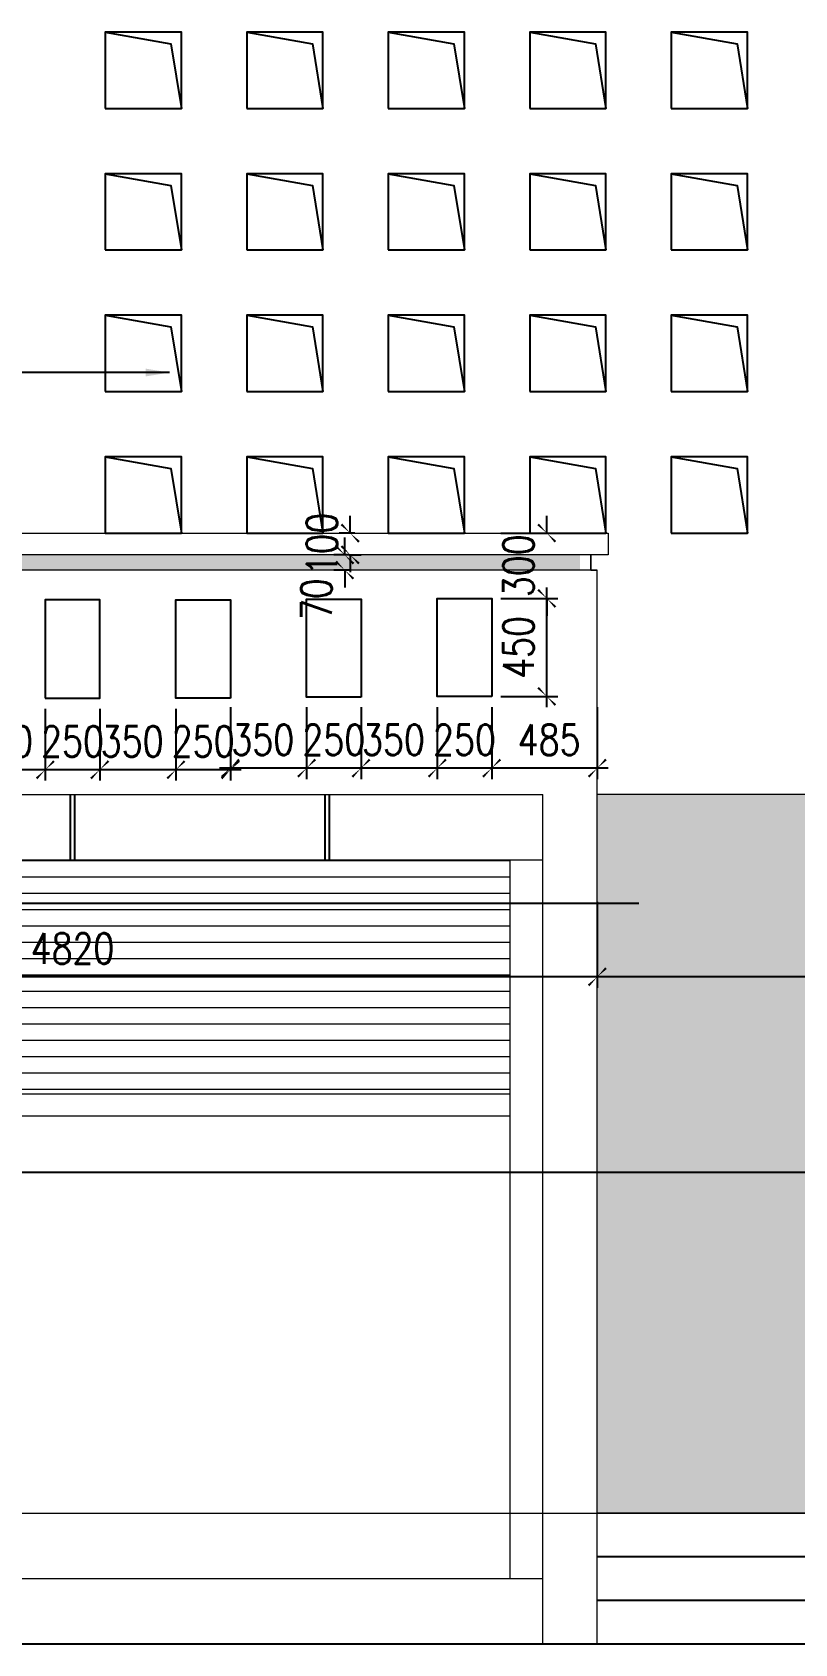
# Model space of a CAD drawing. Header units: millimetres. Extents: x -34806 to 662668, y 63228 to 99452.
# Drawn here: x 241022 to 244524, y 76492 to 83892 of the extents above; entities that cross this region are included whole.
import ezdxf

# ---------------------------------------------------------------- set-up
doc = ezdxf.new("R2010")
doc.units = ezdxf.units.MM
doc.header["$LTSCALE"] = 200
doc.header["$MEASUREMENT"] = 0
doc.header["$PDMODE"] = 3
doc.header["$PDSIZE"] = 50
doc.layers.get('DEFPOINTS').update_dxf_attribs({"linetype": 'CONTINUOUS'})
for name, color, linetype in [('COT', 2, 'CONTINUOUS'), ('DIM', 1, 'CONTINUOUS'), ('Manh', 8, 'CONTINUOUS'), ('TPTA-Text', 253, 'CONTINUOUS'), ('TPTA-Virtural', 253, 'CONTINUOUS')]:
    doc.layers.add(name, color=color, linetype=linetype)
for name, color, linetype, lineweight in [('hatch', 251, 'CONTINUOUS', 5), ('kt', 136, 'CONTINUOUS', 25), ('thay', 7, 'CONTINUOUS', 18)]:
    doc.layers.add(name, color=color, linetype=linetype, lineweight=lineweight)
doc.styles.add('RomanS', font='romans.shx', dxfattribs={"width": 0.8})
doc.dimstyles.new('D1', dxfattribs={"dimtxt": 140, "dimasz": 80, "dimexe": 50, "dimexo": 0, "dimgap": 60, "dimtad": 1, "dimdec": 0, "dimzin": 0, "dimdsep": 46, "dimtxsty": 'RomanS', "dimblk1": 'ARCHTICK', "dimblk2": 'ARCHTICK', "dimsah": 1, "dimcen": 100, "dimdle": 50, "dimclrt": 7, "dimadec": 0, "dimazin": 0, "dimtfac": 0.005, "dimtdec": 0, "dimtix": 1, "dimtofl": 0, "dimtmove": 2, "dimatfit": 3, "dimldrblk": 'ARCHTICK', "dimfxl": 1, "dimtvp": 0.8, "dimtolj": 1, "dimtzin": 0, "dimarcsym": 0})
doc.dimstyles.new('DIM-A3', dxfattribs={"dimscale": 0, "dimtxt": 160, "dimasz": 110, "dimexe": 110, "dimexo": 0, "dimgap": 110, "dimtad": 1, "dimdec": 0, "dimdsep": 46, "dimtxsty": 'RomanS', "dimblk1": 'ARCHTICK', "dimblk2": 'ARCHTICK', "dimsah": 1, "dimcen": 0.09, "dimdle": 110, "dimclrd": 256, "dimclre": 256, "dimclrt": 14, "dimadec": 0, "dimazin": 0, "dimtfac": 1, "dimtdec": 0, "dimtix": 1, "dimtmove": 2, "dimatfit": 3, "dimfxl": 110, "dimtolj": 1, "dimarcsym": 0})

# ---------------------------------------------------------------- blocks, each defined once
blk = doc.blocks.new('_ArchTick')
at = {"layer": 'DIM', "color": 150}
blk.add_lwpolyline([(0.5, 0.5, 0.133, 0, 0), (0, 0, 0, 0.133, 0), (-0.5, -0.5, 0.133, 0.133, 0)], format="xyseb", dxfattribs=at)
blk = doc.blocks.new('*D365')
at = {"layer": 'DEFPOINTS', "color": 0}
for p in [(243173.2, 81292.5), (243385, 81292.5), (243173.2, 80842.3)]:
    blk.add_point(p, dxfattribs=at)
at = {"layer": 'DIM', "color": 0, "lineweight": -2}
for p, q in [((243385, 80792.3), (243385, 81342.5)), ((243173.2, 81292.5), (243435, 81292.5)), ((243173.2, 80842.3), (243435, 80842.3))]:
    blk.add_line(p, q, dxfattribs=at)
at = {"layer": 'DIM', "color": 0, "lineweight": -2, "xscale": 80, "yscale": 80, "zscale": 80}
for p, rotation in [((243385, 81292.5), 90), ((243385, 80842.3), 270)]:
    blk.add_blockref('_ArchTick', p, dxfattribs=dict(at, rotation=rotation))
at = {"layer": 'DIM', "color": 7, "insert": (243255, 81067.4), "char_height": 140, "attachment_point": 5, "rotation": 90, "style": 'RomanS'}
blk.add_mtext('\\A1;450', dxfattribs=at)
blk = doc.blocks.new('*D366')
at = {"layer": 'DEFPOINTS', "color": 0}
for p in [(242881.8, 80792.3), (243131.8, 80792.3), (242881.8, 80513)]:
    blk.add_point(p, dxfattribs=at)
at = {"layer": 'DIM', "color": 0, "lineweight": -2}
for p, q in [((242881.8, 80792.3), (242881.8, 80463)), ((243131.8, 80792.3), (243131.8, 80463)), ((243181.8, 80513), (242831.8, 80513))]:
    blk.add_line(p, q, dxfattribs=at)
at = {"layer": 'DIM', "color": 0, "lineweight": -2, "xscale": 80, "yscale": 80, "zscale": 80, "rotation": 180}
blk.add_blockref('_ArchTick', (242881.8, 80513), dxfattribs=at)
at = {"layer": 'DIM', "color": 0, "lineweight": -2, "xscale": 80, "yscale": 80, "zscale": 80}
blk.add_blockref('_ArchTick', (243131.8, 80513), dxfattribs=at)
at = {"layer": 'DIM', "color": 7, "insert": (243006.8, 80643), "char_height": 140, "attachment_point": 5, "style": 'RomanS'}
blk.add_mtext('\\A1;250', dxfattribs=at)
blk = doc.blocks.new('*D367')
at = {"layer": 'DEFPOINTS', "color": 0}
for p in [(242531.8, 80793.1), (242881.8, 80792.3), (242531.8, 80513)]:
    blk.add_point(p, dxfattribs=at)
at = {"layer": 'DIM', "color": 0, "lineweight": -2}
for p, q in [((242531.8, 80793.1), (242531.8, 80463)), ((242881.8, 80792.3), (242881.8, 80463)), ((242931.8, 80513), (242481.8, 80513))]:
    blk.add_line(p, q, dxfattribs=at)
at = {"layer": 'DIM', "color": 0, "lineweight": -2, "xscale": 80, "yscale": 80, "zscale": 80, "rotation": 180}
blk.add_blockref('_ArchTick', (242531.8, 80513), dxfattribs=at)
at = {"layer": 'DIM', "color": 0, "lineweight": -2, "xscale": 80, "yscale": 80, "zscale": 80}
blk.add_blockref('_ArchTick', (242881.8, 80513), dxfattribs=at)
at = {"layer": 'DIM', "color": 7, "insert": (242680.7, 80643), "char_height": 140, "attachment_point": 5, "style": 'RomanS'}
blk.add_mtext('\\A1;350', dxfattribs=at)
blk = doc.blocks.new('*D368')
at = {"layer": 'DEFPOINTS', "color": 0}
for p in [(243173.2, 81592.3), (243385, 81592.3), (243173.2, 81292.5)]:
    blk.add_point(p, dxfattribs=at)
at = {"layer": 'DIM', "color": 0, "lineweight": -2}
for p, q in [((243385, 81592.3), (243385, 81672.3)), ((243173.2, 81592.3), (243435, 81592.3)), ((243173.2, 81292.5), (243435, 81292.5)), ((243385, 81292.5), (243385, 81212.5))]:
    blk.add_line(p, q, dxfattribs=at)
at = {"layer": 'DIM', "color": 0, "lineweight": -2, "xscale": 80, "yscale": 80, "zscale": 80}
for p, rotation in [((243385, 81592.3), 270), ((243385, 81292.5), 90)]:
    blk.add_blockref('_ArchTick', p, dxfattribs=dict(at, rotation=rotation))
at = {"layer": 'DIM', "color": 7, "insert": (243255, 81442.4), "char_height": 140, "attachment_point": 5, "rotation": 90, "style": 'RomanS'}
blk.add_mtext('\\A1;300', dxfattribs=at)
blk = doc.blocks.new('*D369')
at = {"layer": 'DEFPOINTS', "color": 0}
for p in [(242502.7, 81592.3), (242477.7, 81492.3), (242482, 81492.3)]:
    blk.add_point(p, dxfattribs=at)
at = {"layer": 'DIM', "color": 0, "lineweight": -2}
for p, q in [((242482, 81592.3), (242482, 81672.3)), ((242502.7, 81592.3), (242432, 81592.3)), ((242477.7, 81492.3), (242532, 81492.3)), ((242482, 81492.3), (242482, 81412.3))]:
    blk.add_line(p, q, dxfattribs=at)
at = {"layer": 'DIM', "color": 0, "lineweight": -2, "xscale": 80, "yscale": 80, "zscale": 80}
for p, rotation in [((242482, 81592.3), 270), ((242482, 81492.3), 90)]:
    blk.add_blockref('_ArchTick', p, dxfattribs=dict(at, rotation=rotation))
at = {"layer": 'DIM', "color": 7, "insert": (242352, 81542.3), "char_height": 140, "attachment_point": 5, "rotation": 90, "style": 'RomanS'}
blk.add_mtext('\\A1;100', dxfattribs=at)
blk = doc.blocks.new('*D370')
at = {"layer": 'DEFPOINTS', "color": 0}
for p in [(242477.7, 81492.3), (242457, 81422.3), (242477.7, 81422.3)]:
    blk.add_point(p, dxfattribs=at)
at = {"layer": 'DIM', "color": 0, "lineweight": -2}
for p, q in [((242457, 81492.3), (242457, 81572.3)), ((242477.7, 81492.3), (242407, 81492.3)), ((242477.7, 81422.3), (242407, 81422.3)), ((242457, 81422.3), (242457, 81342.3))]:
    blk.add_line(p, q, dxfattribs=at)
at = {"layer": 'DIM', "color": 0, "lineweight": -2, "xscale": 80, "yscale": 80, "zscale": 80}
for p, rotation in [((242457, 81492.3), 270), ((242457, 81422.3), 90)]:
    blk.add_blockref('_ArchTick', p, dxfattribs=dict(at, rotation=rotation))
at = {"layer": 'DIM', "color": 7, "insert": (242327, 81288.9), "char_height": 140, "attachment_point": 5, "rotation": 90, "style": 'RomanS'}
blk.add_mtext('\\A1;70', dxfattribs=at)
blk = doc.blocks.new('*D371')
at = {"layer": 'DEFPOINTS', "color": 0}
for p in [(242281.8, 80792.3), (242531.8, 80792.3), (242281.8, 80513)]:
    blk.add_point(p, dxfattribs=at)
at = {"layer": 'DIM', "color": 0, "lineweight": -2}
for p, q in [((242281.8, 80792.3), (242281.8, 80463)), ((242531.8, 80792.3), (242531.8, 80463)), ((242581.8, 80513), (242231.8, 80513))]:
    blk.add_line(p, q, dxfattribs=at)
at = {"layer": 'DIM', "color": 0, "lineweight": -2, "xscale": 80, "yscale": 80, "zscale": 80, "rotation": 180}
blk.add_blockref('_ArchTick', (242281.8, 80513), dxfattribs=at)
at = {"layer": 'DIM', "color": 0, "lineweight": -2, "xscale": 80, "yscale": 80, "zscale": 80}
blk.add_blockref('_ArchTick', (242531.8, 80513), dxfattribs=at)
at = {"layer": 'DIM', "color": 7, "insert": (242406.8, 80643), "char_height": 140, "attachment_point": 5, "style": 'RomanS'}
blk.add_mtext('\\A1;250', dxfattribs=at)
blk = doc.blocks.new('*D372')
at = {"layer": 'DEFPOINTS', "color": 0}
for p in [(241931.8, 80793.1), (242281.8, 80792.3), (241931.8, 80513)]:
    blk.add_point(p, dxfattribs=at)
at = {"layer": 'DIM', "color": 0, "lineweight": -2}
for p, q in [((241931.8, 80793.1), (241931.8, 80463)), ((242281.8, 80792.3), (242281.8, 80463)), ((242331.8, 80513), (241881.8, 80513))]:
    blk.add_line(p, q, dxfattribs=at)
at = {"layer": 'DIM', "color": 0, "lineweight": -2, "xscale": 80, "yscale": 80, "zscale": 80, "rotation": 180}
blk.add_blockref('_ArchTick', (241931.8, 80513), dxfattribs=at)
at = {"layer": 'DIM', "color": 0, "lineweight": -2, "xscale": 80, "yscale": 80, "zscale": 80}
blk.add_blockref('_ArchTick', (242281.8, 80513), dxfattribs=at)
at = {"layer": 'DIM', "color": 7, "insert": (242080.7, 80643), "char_height": 140, "attachment_point": 5, "style": 'RomanS'}
blk.add_mtext('\\A1;350', dxfattribs=at)
blk = doc.blocks.new('*D373')
at = {"layer": 'DEFPOINTS', "color": 0}
for p in [(241681.8, 80785), (241931.8, 80785), (241681.8, 80505.7)]:
    blk.add_point(p, dxfattribs=at)
at = {"layer": 'DIM', "color": 0, "lineweight": -2}
for p, q in [((241681.8, 80785), (241681.8, 80455.7)), ((241931.8, 80785), (241931.8, 80455.7)), ((241981.8, 80505.7), (241631.8, 80505.7))]:
    blk.add_line(p, q, dxfattribs=at)
at = {"layer": 'DIM', "color": 0, "lineweight": -2, "xscale": 80, "yscale": 80, "zscale": 80, "rotation": 180}
blk.add_blockref('_ArchTick', (241681.8, 80505.7), dxfattribs=at)
at = {"layer": 'DIM', "color": 0, "lineweight": -2, "xscale": 80, "yscale": 80, "zscale": 80}
blk.add_blockref('_ArchTick', (241931.8, 80505.7), dxfattribs=at)
at = {"layer": 'DIM', "color": 7, "insert": (241806.8, 80635.7), "char_height": 140, "attachment_point": 5, "style": 'RomanS'}
blk.add_mtext('\\A1;250', dxfattribs=at)
blk = doc.blocks.new('*D374')
at = {"layer": 'DEFPOINTS', "color": 0}
for p in [(241331.8, 80785.8), (241681.8, 80785), (241331.8, 80505.7)]:
    blk.add_point(p, dxfattribs=at)
at = {"layer": 'DIM', "color": 0, "lineweight": -2}
for p, q in [((241331.8, 80785.8), (241331.8, 80455.7)), ((241681.8, 80785), (241681.8, 80455.7)), ((241731.8, 80505.7), (241281.8, 80505.7))]:
    blk.add_line(p, q, dxfattribs=at)
at = {"layer": 'DIM', "color": 0, "lineweight": -2, "xscale": 80, "yscale": 80, "zscale": 80, "rotation": 180}
blk.add_blockref('_ArchTick', (241331.8, 80505.7), dxfattribs=at)
at = {"layer": 'DIM', "color": 0, "lineweight": -2, "xscale": 80, "yscale": 80, "zscale": 80}
blk.add_blockref('_ArchTick', (241681.8, 80505.7), dxfattribs=at)
at = {"layer": 'DIM', "color": 7, "insert": (241480.7, 80635.7), "char_height": 140, "attachment_point": 5, "style": 'RomanS'}
blk.add_mtext('\\A1;350', dxfattribs=at)
blk = doc.blocks.new('*D375')
at = {"layer": 'DEFPOINTS', "color": 0}
for p in [(241081.8, 80785), (241331.8, 80785), (241081.8, 80505.7)]:
    blk.add_point(p, dxfattribs=at)
at = {"layer": 'DIM', "color": 0, "lineweight": -2}
for p, q in [((241081.8, 80785), (241081.8, 80455.7)), ((241331.8, 80785), (241331.8, 80455.7)), ((241381.8, 80505.7), (241031.8, 80505.7))]:
    blk.add_line(p, q, dxfattribs=at)
at = {"layer": 'DIM', "color": 0, "lineweight": -2, "xscale": 80, "yscale": 80, "zscale": 80, "rotation": 180}
blk.add_blockref('_ArchTick', (241081.8, 80505.7), dxfattribs=at)
at = {"layer": 'DIM', "color": 0, "lineweight": -2, "xscale": 80, "yscale": 80, "zscale": 80}
blk.add_blockref('_ArchTick', (241331.8, 80505.7), dxfattribs=at)
at = {"layer": 'DIM', "color": 7, "insert": (241206.8, 80635.7), "char_height": 140, "attachment_point": 5, "style": 'RomanS'}
blk.add_mtext('\\A1;250', dxfattribs=at)
blk = doc.blocks.new('*D376')
at = {"layer": 'DEFPOINTS', "color": 0}
for p in [(240731.8, 80785.8), (241081.8, 80785), (240731.8, 80505.7)]:
    blk.add_point(p, dxfattribs=at)
at = {"layer": 'DIM', "color": 0, "lineweight": -2}
for p, q in [((240731.8, 80785.8), (240731.8, 80455.7)), ((241081.8, 80785), (241081.8, 80455.7)), ((241131.8, 80505.7), (240681.8, 80505.7))]:
    blk.add_line(p, q, dxfattribs=at)
at = {"layer": 'DIM', "color": 0, "lineweight": -2, "xscale": 80, "yscale": 80, "zscale": 80, "rotation": 180}
blk.add_blockref('_ArchTick', (240731.8, 80505.7), dxfattribs=at)
at = {"layer": 'DIM', "color": 0, "lineweight": -2, "xscale": 80, "yscale": 80, "zscale": 80}
blk.add_blockref('_ArchTick', (241081.8, 80505.7), dxfattribs=at)
at = {"layer": 'DIM', "color": 7, "insert": (240880.7, 80635.7), "char_height": 140, "attachment_point": 5, "style": 'RomanS'}
blk.add_mtext('\\A1;350', dxfattribs=at)
blk = doc.blocks.new('*D383')
at = {"layer": 'DEFPOINTS', "color": 0}
for p in [(243131.8, 80793.1), (243616.8, 80792.3), (243131.8, 80513)]:
    blk.add_point(p, dxfattribs=at)
at = {"layer": 'DIM', "color": 0, "lineweight": -2}
for p, q in [((243131.8, 80793.1), (243131.8, 80463)), ((243616.8, 80792.3), (243616.8, 80463)), ((243666.8, 80513), (243081.8, 80513))]:
    blk.add_line(p, q, dxfattribs=at)
at = {"layer": 'DIM', "color": 0, "lineweight": -2, "xscale": 80, "yscale": 80, "zscale": 80, "rotation": 180}
blk.add_blockref('_ArchTick', (243131.8, 80513), dxfattribs=at)
at = {"layer": 'DIM', "color": 0, "lineweight": -2, "xscale": 80, "yscale": 80, "zscale": 80}
blk.add_blockref('_ArchTick', (243616.8, 80513), dxfattribs=at)
at = {"layer": 'DIM', "color": 7, "insert": (243395.7, 80643), "char_height": 140, "attachment_point": 5, "style": 'RomanS'}
blk.add_mtext('\\A1;485', dxfattribs=at)
blk = doc.blocks.new('*D632')
at = {"layer": 'DEFPOINTS', "color": 0}
for p in [(243616.8, 79899.7), (246306.8, 79899.7), (243616.8, 79554.8)]:
    blk.add_point(p, dxfattribs=at)
at = {"layer": 'DIM', "color": 0, "lineweight": -2}
for p, q in [((243616.8, 79899.7), (243616.8, 79504.8)), ((246306.8, 79899.7), (246306.8, 79504.8)), ((246356.8, 79554.8), (243566.8, 79554.8))]:
    blk.add_line(p, q, dxfattribs=at)
at = {"layer": 'DIM', "color": 0, "lineweight": -2, "xscale": 80, "yscale": 80, "zscale": 80, "rotation": 180}
blk.add_blockref('_ArchTick', (243616.8, 79554.8), dxfattribs=at)
at = {"layer": 'DIM', "color": 0, "lineweight": -2, "xscale": 80, "yscale": 80, "zscale": 80}
blk.add_blockref('_ArchTick', (246306.8, 79554.8), dxfattribs=at)
at = {"layer": 'DIM', "color": 7, "insert": (244961.8, 79684.8), "char_height": 140, "attachment_point": 5, "style": 'RomanS'}
blk.add_mtext('\\A1;2690', dxfattribs=at)
blk = doc.blocks.new('*D633')
at = {"layer": 'DEFPOINTS', "color": 0}
for p in [(238796.8, 79702.2), (243616.8, 79702.2), (238796.8, 79554.8)]:
    blk.add_point(p, dxfattribs=at)
at = {"layer": 'DIM', "color": 0, "lineweight": -2}
for p, q in [((238796.8, 79702.2), (238796.8, 79504.8)), ((243616.8, 79702.2), (243616.8, 79504.8)), ((243666.8, 79554.8), (238746.8, 79554.8))]:
    blk.add_line(p, q, dxfattribs=at)
at = {"layer": 'DIM', "color": 0, "lineweight": -2, "xscale": 80, "yscale": 80, "zscale": 80, "rotation": 180}
blk.add_blockref('_ArchTick', (238796.8, 79554.8), dxfattribs=at)
at = {"layer": 'DIM', "color": 0, "lineweight": -2, "xscale": 80, "yscale": 80, "zscale": 80}
blk.add_blockref('_ArchTick', (243616.8, 79554.8), dxfattribs=at)
at = {"layer": 'DIM', "color": 7, "insert": (241206.8, 79684.8), "char_height": 140, "attachment_point": 5, "style": 'RomanS'}
blk.add_mtext('\\A1;4820', dxfattribs=at)

msp = doc.modelspace()

# ---------------------------------------------------------------- hatches: boundary and pattern name
at = {"layer": 'hatch'}
h = msp.add_hatch(dxfattribs=at)
h.set_pattern_fill('ANSI31', color=256, scale=600, angle=135, style=0)
h.set_pattern_definition([(180, (-43814.686, -281711.8), (-1e-14, -75), [])])
h.paths.add_polyline_path([(243216.8, 80092.3), (239806.8, 80092.3), (239806.8, 79017.7), (243216.8, 79017.7)])
h.paths.add_polyline_path([(239806.8, 80092.3), (239196.8, 80092.3), (239196.8, 79017.7), (239806.8, 79017.7)])
at = {"layer": 'kt'}
h = msp.add_hatch(dxfattribs=at)
h.set_pattern_fill('AR-SAND,_O', color=256, scale=80)
h.set_pattern_definition([(37.5, (0, -114049.68), (-5.03947, 154.1459), [0, -121.6, 0, -136, 0, -130]), (7.5, (0, -114049.68), (141.58214, 225.77169), [0, -65.6, 0, -109.6, 0, -42]), (327.5, (-98.4, -114049.68), (249.13135, 0.452724), [0, -40, 0, -144, 0, -188]), (317.5, (-98.4, -114049.68), (240.49013, 70.21405), [0, -20, 0, -94.4, 0, -108])])
h.paths.add_polyline_path([(253516.8, 80392.3), (251916.8, 80392.3), (251916.8, 77092.3), (252006.8, 77092.3), (252006.8, 77792.6), (252006.8, 79442.2), (252805, 79442.2), (252826.8, 79442.2), (252826.8, 77792.6), (252826.8, 77092.3), (253516.8, 77092.3)])
h.paths.add_polyline_path([(251916.8, 80392.3), (247416.8, 80392.3), (246306.8, 80392.3), (246306.8, 77092.3), (246396.8, 77092.3), (246396.8, 77792.6), (246396.8, 79892.4), (247345, 79892.4), (247366.8, 79892.4), (247366.8, 77792.6), (247366.8, 77092.3), (247616.8, 77092.3), (251916.8, 77092.3)])
h.paths.add_polyline_path([(251146.5, 79892.4), (251146.6, 77542.3), (248296.5, 77542.3), (248296.4, 79892.4)], flags=16)
h.paths.add_polyline_path([(251102.5, 79848.4), (251102.5, 79442.2), (250433.5, 79442.2), (250433.5, 79848.4)], flags=0)
h.paths.add_polyline_path([(251092.5, 79838.4), (251092.5, 79452.2), (250443.5, 79452.2), (250443.5, 79838.4)], flags=0)
h.paths.add_polyline_path([(250377.2, 79848.4), (250377.2, 79442.2), (249063.5, 79442.2), (249063.5, 79848.4)], flags=0)
h.paths.add_polyline_path([(250367.2, 79838.4), (250367.2, 79452.2), (249073.5, 79452.2), (249073.5, 79838.4)], flags=0)
h.paths.add_polyline_path([(251092.5, 79378.2), (251092.5, 77596.3), (250443.5, 77596.3), (250443.5, 79378.2)], flags=0)
h.paths.add_polyline_path([(251062.5, 79346.2), (251062.5, 78655.2), (251092.5, 78620.2), (251062.5, 78572.8), (251062.5, 77628.3), (250475.5, 77628.3), (250475.5, 79340.8), (250470.9, 79346.2)], flags=0)
h.paths.add_polyline_path([(251052.5, 79336.2), (251052.5, 77638.3), (250485.5, 77638.3), (250485.5, 79336.2)], flags=0)
h.paths.add_polyline_path([(250377.2, 79388.2), (250377.2, 77586.3), (249063.5, 77586.3), (249063.5, 79388.2)], flags=0)
h.paths.add_polyline_path([(250367.2, 79378.2), (250367.2, 77596.3), (249073.5, 77596.3), (249073.5, 79378.2)], flags=0)
h.paths.add_polyline_path([(250468.4, 78686.6), (250468.4, 78652.7, -0.282759), (250462.2, 78642.7), (250462.2, 78600.9, -1), (250452, 78600.9), (250452, 78642.7, -0.282759), (250445.8, 78652.7), (250445.8, 78680.7), (250445.8, 78686.6, -1)], flags=0)
h.paths.add_polyline_path([(250463, 78658.3, 0.198914), (250464, 78658.7, 5.027302)], flags=0)
h.paths.add_polyline_path([(250464.4, 78667), (250464.4, 78653.6, -0.765522), (250462.4, 78655.4), (250464.4, 78659.3), (250464.4, 78673.4, 1), (250449.9, 78673.4), (250449.9, 78659.3), (250451.9, 78655.4, -2.263183), (250449.9, 78656), (250449.9, 78667, -2.232444)], flags=0)
h.paths.add_polyline_path([(249009.5, 79848.4), (249009.5, 79442.2), (248340.4, 79442.2), (248340.4, 79848.4)], flags=0)
h.paths.add_polyline_path([(248999.5, 79838.4), (248999.5, 79452.2), (248350.4, 79452.2), (248350.4, 79838.4)], flags=0)
h.paths.add_polyline_path([(248999.5, 79378.2), (248999.5, 77592.7), (248997.2, 77596.3), (248350.4, 77596.3), (248350.4, 78616.6), (248348.2, 78620.2), (248350.4, 78622.8), (248350.4, 79378.2)], flags=0)
h.paths.add_polyline_path([(248967.5, 79346.2), (248967.5, 77628.3), (248380.4, 77628.3), (248380.4, 79346.2)], flags=0)
h.paths.add_polyline_path([(248957.5, 79336.2), (248957.5, 77638.3), (248390.4, 77638.3), (248390.4, 79336.2)], flags=0)
h.paths.add_polyline_path([(248994.9, 78686.6), (248994.9, 78680.7), (248994.9, 78652.7, -0.282759), (248988.7, 78642.7), (248988.7, 78600.9, -1), (248978.5, 78600.9), (248978.5, 78642.7, -0.282759), (248972.3, 78652.7), (248972.3, 78686.6, -1)], flags=0)
h.paths.add_polyline_path([(248990.8, 78667), (248990.8, 78653.6, -0.765522), (248988.8, 78655.4), (248990.8, 78659.3), (248990.8, 78673.4, 1), (248976.3, 78673.4), (248976.3, 78659.7, 0.11921), (248976.5, 78659), (248978.3, 78655.4, -2.263183), (248976.3, 78656), (248976.3, 78667, -2.232444)], flags=0)
h.paths.add_polyline_path([(246306.8, 80392.3), (243616.8, 80392.3), (243616.8, 77092.3), (244916.8, 77092.3), (244916.8, 77792.6), (244916.8, 79892.4), (245865, 79892.4), (245886.8, 79892.4), (245886.8, 77792.6), (245886.8, 77092.3), (246306.8, 77092.3)])
h.paths.add_polyline_path([(249489.2, 77467.6), (249953.9, 77467.6), (249953.9, 77257.6), (249489.2, 77257.6)], flags=24)
h.paths.add_polyline_path([(251236.3, 78485), (251236.3, 78949.7), (251446.3, 78949.7), (251446.3, 78485)], flags=24)
h.paths.add_polyline_path([(251236.3, 77138.3), (251236.3, 77496.3), (251446.3, 77496.3), (251446.3, 77138.3)], flags=24)
h.paths.add_polyline_path([(244729.5, 79789.8), (245194.1, 79789.8), (245194.1, 79579.8), (244729.5, 79579.8)], flags=24)
at = {"layer": 'Manh'}
h = msp.add_hatch(dxfattribs=at)
h.set_pattern_fill('DOTS,_O', color=256, scale=350)
h.set_pattern_definition([(0, (-50, -114049.677), (10.9375, 21.875), [0, -21.875])])
h.paths.add_polyline_path([(243536.8, 81492.3), (239756.8, 81492.3), (239756.8, 81422.3), (243536.8, 81422.3)])
h.paths.add_polyline_path([(239756.8, 81492.3), (238856.8, 81492.3), (238856.8, 81422.3), (239756.8, 81422.3)])
h.paths.add_polyline_path([(238856.8, 81492.3), (238776.8, 81492.3), (238776.8, 81422.3), (238856.8, 81422.3)])

# ---------------------------------------------------------------- linework, layer by layer
at = {"layer": 'COT'}
msp.add_line((233952.8, 76492.3), (260989.6, 76492.3), dxfattribs=at)
at = {"layer": 'DIM'}
for points in [[(241356.8, 83892.3), (241658.5, 83838.8), (241706.8, 83542.3)], [(242006.8, 83892.3), (242308.5, 83838.8), (242356.8, 83542.3)], [(242656.8, 83892.3), (242958.5, 83838.8), (243006.8, 83542.3)], [(243306.8, 83892.3), (243608.5, 83838.8), (243656.8, 83542.3)], [(243956.8, 83892.3), (244258.5, 83838.8), (244306.8, 83542.3)], [(241356.8, 83242.3), (241658.5, 83188.8), (241706.8, 82892.3)], [(242006.8, 83242.3), (242308.5, 83188.8), (242356.8, 82892.3)], [(242656.8, 83242.3), (242958.5, 83188.8), (243006.8, 82892.3)], [(243306.8, 83242.3), (243608.5, 83188.8), (243656.8, 82892.3)], [(243956.8, 83242.3), (244258.5, 83188.8), (244306.8, 82892.3)], [(241356.8, 82592.3), (241658.5, 82538.8), (241706.8, 82242.3)], [(242006.8, 82592.3), (242308.5, 82538.8), (242356.8, 82242.3)], [(242656.8, 82592.3), (242958.5, 82538.8), (243006.8, 82242.3)], [(243306.8, 82592.3), (243608.5, 82538.8), (243656.8, 82242.3)], [(243956.8, 82592.3), (244258.5, 82538.8), (244306.8, 82242.3)], [(241356.8, 81942.3), (241658.5, 81888.8), (241706.8, 81592.3)], [(242006.8, 81942.3), (242308.5, 81888.8), (242356.8, 81592.3)], [(242656.8, 81942.3), (242958.5, 81888.8), (243006.8, 81592.3)], [(243306.8, 81942.3), (243608.5, 81888.8), (243656.8, 81592.3)], [(243956.8, 81942.3), (244258.5, 81888.8), (244306.8, 81592.3)]]:
    msp.add_lwpolyline(points, dxfattribs=at)
at = {"layer": 'hatch'}
for p, q in [((239196.8, 79017.7), (243216.8, 79017.7)), ((239196.8, 78917.1), (243216.8, 78917.1)), ((233952.8, 77092.3), (260989.6, 77092.3))]:
    msp.add_line(p, q, dxfattribs=at)
at = {"layer": 'thay'}
for p, q in [((243666.8, 81492.3), (238796.8, 81492.3)), ((243586.8, 81422.3), (243586.8, 81492.3)), ((243616.8, 81422.3), (238796.8, 81422.3)), ((243616.8, 76492.3), (243616.8, 81422.3)), ((239046.8, 80392.3), (243366.8, 80392.3)), ((243366.8, 76492.3), (243366.8, 80392.3)), ((243616.8, 77092.3), (243616.8, 80432.3)), ((243616.8, 79752.3), (243616.8, 80392.3)), ((246306.8, 80392.3), (243616.8, 80392.3)), ((239196.8, 80092.3), (243216.8, 80092.3)), ((243216.8, 76792.3), (243216.8, 80092.3)), ((243216.8, 76792.3), (243216.8, 80092.3)), ((243216.8, 80092.3), (243366.8, 80092.3)), ((243616.8, 77092.3), (247616.8, 77092.3)), ((247616.8, 77092.3), (243616.8, 77092.3)), ((239046.8, 76792.3), (243366.8, 76792.3))]:
    msp.add_line(p, q, dxfattribs=at)
msp.add_lwpolyline([(238772.8, 81592.3), (243666.8, 81592.3), (243666.8, 81492.3), (238772.8, 81492.3)], close=True, dxfattribs=at)
msp.add_lwpolyline([(243616.8, 81492.3), (243586.8, 81492.3), (243586.8, 81422.3), (243616.8, 81422.3)], dxfattribs=at)
at = {"layer": 'TPTA-Virtural'}
for p, q in [((241196.8, 80092.3), (241196.8, 80392.3)), ((241216.8, 80092.3), (241216.8, 80392.3)), ((242366.8, 80092.3), (242366.8, 80392.3)), ((242386.8, 80092.3), (242386.8, 80392.3)), ((243616.8, 76892.3), (247616.8, 76892.3)), ((243616.8, 76692.3), (247616.8, 76692.3))]:
    msp.add_line(p, q, dxfattribs=at)
for points in [[(241356.8, 83542.3), (241706.8, 83542.3), (241706.8, 83892.3), (241356.8, 83892.3)], [(242006.8, 83542.3), (242356.8, 83542.3), (242356.8, 83892.3), (242006.8, 83892.3)], [(242656.8, 83542.3), (243006.8, 83542.3), (243006.8, 83892.3), (242656.8, 83892.3)], [(243306.8, 83542.3), (243656.8, 83542.3), (243656.8, 83892.3), (243306.8, 83892.3)], [(243956.8, 83542.3), (244306.8, 83542.3), (244306.8, 83892.3), (243956.8, 83892.3)], [(241356.8, 82892.3), (241706.8, 82892.3), (241706.8, 83242.3), (241356.8, 83242.3)], [(242006.8, 82892.3), (242356.8, 82892.3), (242356.8, 83242.3), (242006.8, 83242.3)], [(242656.8, 82892.3), (243006.8, 82892.3), (243006.8, 83242.3), (242656.8, 83242.3)], [(243306.8, 82892.3), (243656.8, 82892.3), (243656.8, 83242.3), (243306.8, 83242.3)], [(243956.8, 82892.3), (244306.8, 82892.3), (244306.8, 83242.3), (243956.8, 83242.3)], [(241356.8, 82242.3), (241706.8, 82242.3), (241706.8, 82592.3), (241356.8, 82592.3)], [(242006.8, 82242.3), (242356.8, 82242.3), (242356.8, 82592.3), (242006.8, 82592.3)], [(242656.8, 82242.3), (243006.8, 82242.3), (243006.8, 82592.3), (242656.8, 82592.3)], [(243306.8, 82242.3), (243656.8, 82242.3), (243656.8, 82592.3), (243306.8, 82592.3)], [(243956.8, 82242.3), (244306.8, 82242.3), (244306.8, 82592.3), (243956.8, 82592.3)], [(241356.8, 81592.3), (241706.8, 81592.3), (241706.8, 81942.3), (241356.8, 81942.3)], [(242006.8, 81592.3), (242356.8, 81592.3), (242356.8, 81942.3), (242006.8, 81942.3)], [(242656.8, 81592.3), (243006.8, 81592.3), (243006.8, 81942.3), (242656.8, 81942.3)], [(243306.8, 81592.3), (243656.8, 81592.3), (243656.8, 81942.3), (243306.8, 81942.3)], [(243956.8, 81592.3), (244306.8, 81592.3), (244306.8, 81942.3), (243956.8, 81942.3)], [(241081.8, 80835), (241331.8, 80835), (241331.8, 81285.3), (241081.8, 81285.3)], [(241931.8, 80835), (241681.8, 80835), (241681.8, 81285.3), (241931.8, 81285.3)], [(242531.8, 80838.6), (242281.8, 80838.6), (242281.8, 81288.9), (242531.8, 81288.9)], [(243131.8, 80842.3), (242881.8, 80842.3), (242881.8, 81292.5), (243131.8, 81292.5)]]:
    msp.add_lwpolyline(points, close=True, dxfattribs=at)

# ---------------------------------------------------------------- dimensions: what is measured, and where the dimension line sits
at = {"layer": 'DIM'}
for base, p1, p2, picture, middle in [((242482, 81492.3), (242502.7, 81592.3), (242477.7, 81492.3), '*D369', (242352, 81542.3)), ((243385, 81592.3), (243173.2, 81292.5), (243173.2, 81592.3), '*D368', (243255, 81442.4)), ((243385, 81292.5), (243173.2, 80842.3), (243173.2, 81292.5), '*D365', (243255, 81067.4))]:
    dim = msp.add_linear_dim(base=base, p1=p1, p2=p2, angle=90, dimstyle='D1', dxfattribs=at)
    dim.commit()
    dim.dimension.update_dxf_attribs({"geometry": picture, "text_midpoint": middle})
dim = msp.add_linear_dim(base=(242457, 81422.3), p1=(242477.7, 81492.3), p2=(242477.7, 81422.3), angle=90, dimstyle='D1', dxfattribs=at)
dim.commit()
dim.dimension.update_dxf_attribs({"geometry": '*D370', "text_midpoint": (242327, 81288.9), "dimtype": 128})
for base, p1, p2, picture, middle in [((240731.8, 80505.7), (241081.8, 80785), (240731.8, 80785.8), '*D376', (240880.7, 80635.7)), ((241081.8, 80505.7), (241331.8, 80785), (241081.8, 80785), '*D375', (241206.8, 80635.7)), ((241331.8, 80505.7), (241681.8, 80785), (241331.8, 80785.8), '*D374', (241480.7, 80635.7)), ((241681.8, 80505.7), (241931.8, 80785), (241681.8, 80785), '*D373', (241806.8, 80635.7)), ((241931.8, 80513), (242281.8, 80792.3), (241931.8, 80793.1), '*D372', (242080.7, 80643)), ((242281.8, 80513), (242531.8, 80792.3), (242281.8, 80792.3), '*D371', (242406.8, 80643)), ((242531.8, 80513), (242881.8, 80792.3), (242531.8, 80793.1), '*D367', (242680.7, 80643)), ((242881.8, 80513), (243131.8, 80792.3), (242881.8, 80792.3), '*D366', (243006.8, 80643)), ((243131.8, 80513), (243616.8, 80792.3), (243131.8, 80793.1), '*D383', (243395.7, 80643))]:
    dim = msp.add_linear_dim(base=base, p1=p1, p2=p2, dimstyle='D1', dxfattribs=at)
    dim.commit()
    dim.dimension.update_dxf_attribs({"geometry": picture, "text_midpoint": middle, "dimtype": 128})
for base, p1, p2, picture, middle in [((243616.8, 79554.8), (246306.8, 79899.7), (243616.8, 79899.7), '*D632', (244961.8, 79684.8)), ((238796.8, 79554.8), (243616.8, 79702.2), (238796.8, 79702.2), '*D633', (241206.8, 79684.8))]:
    dim = msp.add_linear_dim(base=base, p1=p1, p2=p2, dimstyle='D1', dxfattribs=at)
    dim.commit()
    dim.dimension.update_dxf_attribs({"geometry": picture, "text_midpoint": middle})

# ---------------------------------------------------------------- leaders
at = {"layer": 'TPTA-Text', "linetype": 'Continuous'}
for points in [[(241652.1, 82329.6), (233156.5, 82329.6)], [(243807, 79891.9), (233161.5, 79891.9)]]:
    msp.add_leader(points, dimstyle='DIM-A3', override={"dimscale": 1, "dimtad": 0}, dxfattribs=at)
at = {"layer": 'TPTA-Text'}
msp.add_leader([(244680.8, 78657), (233156.5, 78657)], dimstyle='DIM-A3', override={"dimscale": 1, "dimtad": 0}, dxfattribs=at)

doc.saveas('drawing.dxf')
